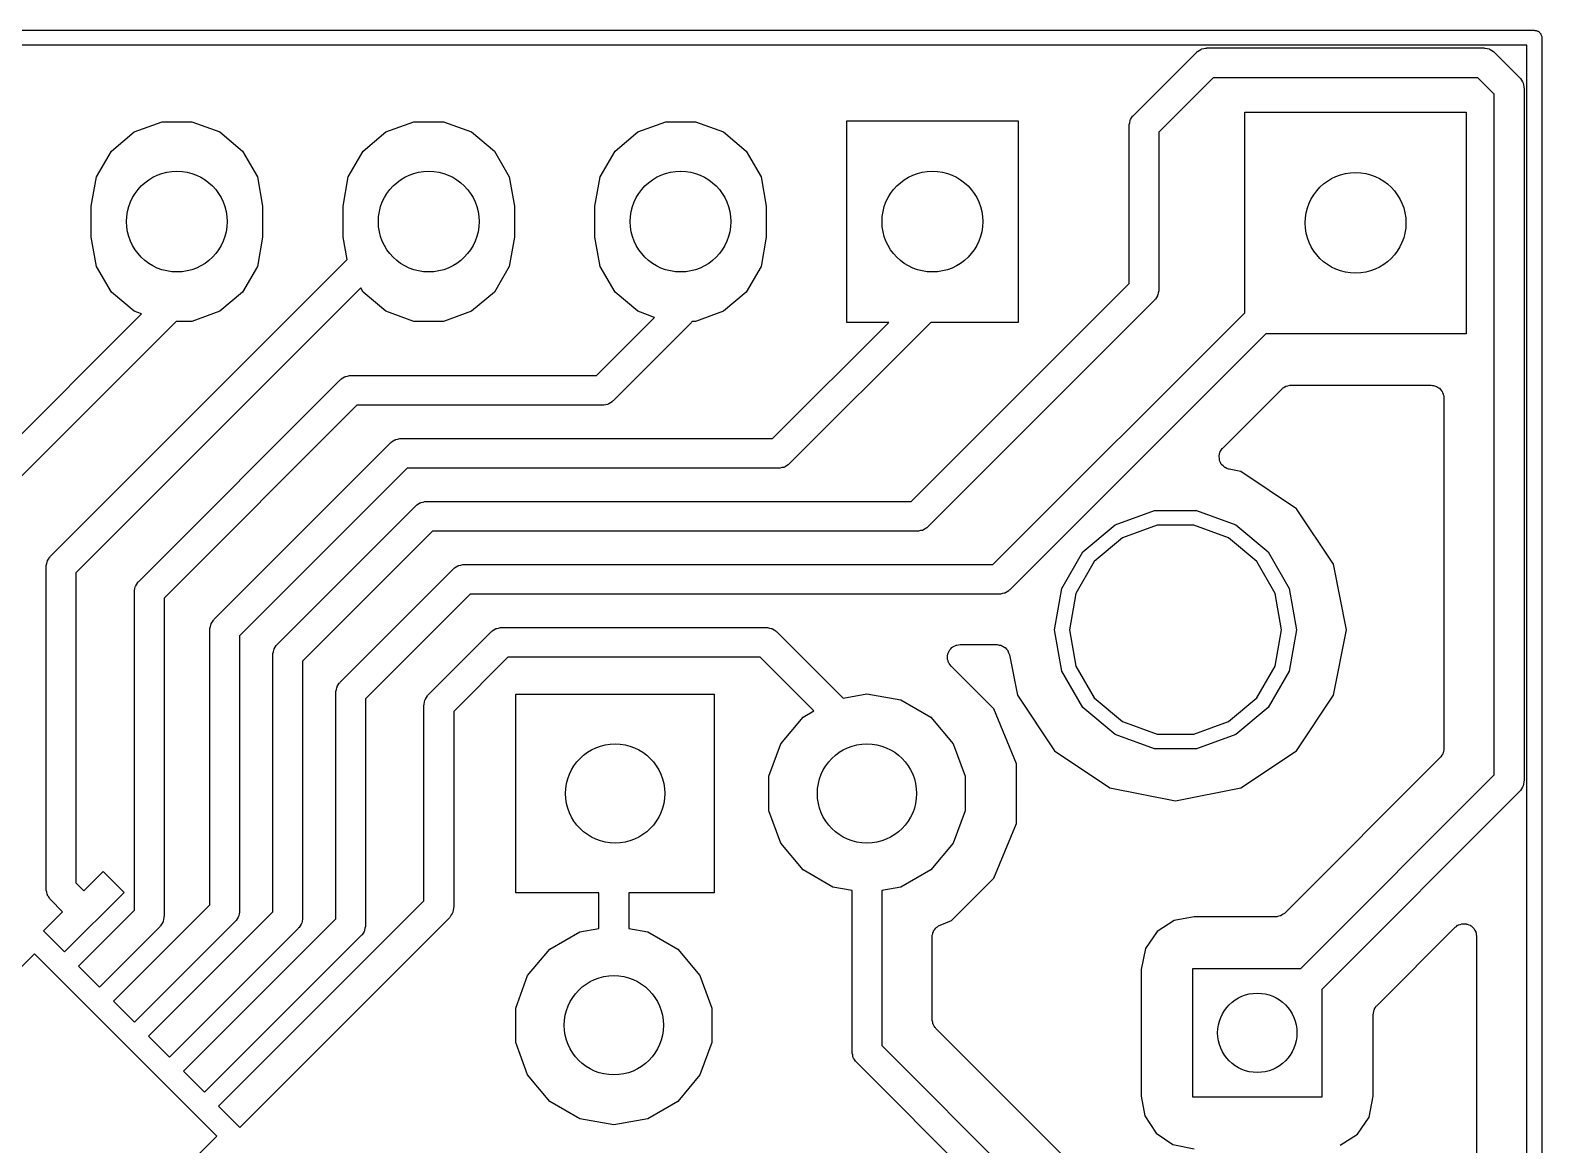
# Model space of a CAD drawing. Extents: x 10 to 287, y -200 to -10.
# Drawn here: x 172.79 to 188.03, y -107.94 to -96.7 of the extents above; entities that cross this region are included whole.
import ezdxf

# ---------------------------------------------------------------- set-up
doc = ezdxf.new("R2010")
doc.units = 0
doc.header["$MEASUREMENT"] = 0
doc.layers.add('BLACK', color=7, linetype='CONTINUOUS')

msp = doc.modelspace()

# ---------------------------------------------------------------- linework, layer by layer
at = {"layer": 'Black'}
for p, q in [((148.27, -96.699), (187.96, -96.699)), ((187.96, -96.699), (187.966, -96.7001)), ((187.966, -96.7001), (187.973, -96.7001)), ((187.973, -96.7001), (187.979, -96.7024)), ((187.979, -96.7024), (187.986, -96.7035)), ((187.986, -96.7035), (187.991, -96.7068)), ((187.991, -96.7068), (187.998, -96.709)), ((187.998, -96.709), (188.003, -96.7133)), ((188.003, -96.7133), (188.008, -96.7165)), ((188.008, -96.7165), (188.012, -96.7216)), ((188.012, -96.7216), (188.017, -96.7258)), ((188.017, -96.7258), (188.021, -96.7315)), ((188.021, -96.7315), (188.025, -96.7365)), ((188.025, -96.7365), (188.027, -96.7427)), ((188.027, -96.7427), (188.03, -96.7483)), ((188.03, -96.7483), (188.032, -96.7548)), ((188.032, -96.7548), (188.034, -96.761)), ((188.034, -96.761), (188.034, -96.7675)), ((188.034, -96.7675), (188.035, -96.774)), ((188.035, -96.774), (188.035, -119.253)), ((187.885, -96.849), (148.347, -96.849)), ((183.917, -97.5569), (184.552, -96.9219)), ((184.552, -96.9219), (184.557, -96.9181)), ((184.557, -96.9181), (184.562, -96.9131)), ((184.562, -96.9131), (184.579, -96.9033)), ((184.579, -96.9033), (184.595, -96.8921)), ((184.595, -96.8921), (184.601, -96.8903)), ((184.601, -96.8903), (184.607, -96.887)), ((184.607, -96.887), (184.626, -96.8836)), ((184.626, -96.8836), (184.645, -96.8786)), ((184.645, -96.8786), (184.652, -96.8791)), ((184.652, -96.8791), (184.658, -96.878)), ((184.658, -96.878), (187.452, -96.878)), ((187.452, -96.878), (187.458, -96.8791)), ((187.458, -96.8791), (187.465, -96.8786)), ((187.465, -96.8786), (187.484, -96.8836)), ((187.484, -96.8836), (187.503, -96.887)), ((187.503, -96.887), (187.509, -96.8903)), ((187.509, -96.8903), (187.515, -96.8921)), ((187.515, -96.8921), (187.531, -96.9033)), ((187.531, -96.9033), (187.548, -96.9131)), ((187.548, -96.9131), (187.553, -96.9181)), ((187.553, -96.9181), (187.558, -96.9219)), ((187.558, -96.9219), (187.812, -97.1759)), ((187.885, -119.178), (187.885, -96.849)), ((184.72, -97.178), (184.173, -97.7251)), ((187.39, -97.178), (184.72, -97.178)), ((187.556, -97.3441), (187.39, -97.178)), ((187.812, -97.1759), (187.816, -97.1813)), ((187.816, -97.1813), (187.821, -97.1856)), ((187.821, -97.1856), (187.831, -97.2026)), ((187.831, -97.2026), (187.842, -97.2186)), ((187.842, -97.2186), (187.844, -97.225)), ((187.844, -97.225), (187.847, -97.2307)), ((187.847, -97.2307), (187.85, -97.25)), ((187.85, -97.25), (187.855, -97.2689)), ((187.556, -104.205), (187.556, -97.3441)), ((187.855, -97.2689), (187.855, -97.2755)), ((187.855, -97.2755), (187.856, -97.282)), ((187.856, -97.282), (187.856, -104.267)), ((183.898, -97.5836), (183.908, -97.5666)), ((183.908, -97.5666), (183.913, -97.5623)), ((183.913, -97.5623), (183.917, -97.5569)), ((185.039, -99.5464), (185.039, -97.5233)), ((185.039, -97.5233), (187.274, -97.5233)), ((187.274, -97.5233), (187.274, -99.7585)), ((173.838, -97.724), (174.119, -97.6214)), ((174.119, -97.6214), (174.419, -97.6214)), ((174.419, -97.6214), (174.701, -97.724)), ((176.378, -97.724), (176.659, -97.6214)), ((176.659, -97.6214), (176.959, -97.6214)), ((176.959, -97.6214), (177.241, -97.724)), ((178.918, -97.724), (179.199, -97.6214)), ((179.199, -97.6214), (179.499, -97.6214)), ((179.499, -97.6214), (179.781, -97.724)), ((181.026, -99.6442), (181.026, -97.6122)), ((181.026, -97.6122), (182.753, -97.6122)), ((182.753, -97.6122), (182.753, -99.6442)), ((183.873, -97.663), (183.874, -97.6565)), ((183.873, -99.2519), (183.873, -97.663)), ((183.874, -97.6499), (183.879, -97.631)), ((183.874, -97.6565), (183.874, -97.6499)), ((183.879, -97.631), (183.882, -97.6117)), ((183.882, -97.6117), (183.885, -97.606)), ((183.885, -97.606), (183.887, -97.5996)), ((183.887, -97.5996), (183.898, -97.5836)), ((173.608, -97.9168), (173.838, -97.724)), ((174.701, -97.724), (174.931, -97.9168)), ((176.148, -97.9168), (176.378, -97.724)), ((177.241, -97.724), (177.471, -97.9168)), ((178.688, -97.9168), (178.918, -97.724)), ((179.781, -97.724), (180.011, -97.9168)), ((184.173, -97.7251), (184.173, -99.314)), ((173.458, -98.1765), (173.608, -97.9168)), ((174.931, -97.9168), (175.081, -98.1765)), ((175.998, -98.1765), (176.148, -97.9168)), ((177.471, -97.9168), (177.621, -98.1765)), ((178.538, -98.1765), (178.688, -97.9168)), ((180.011, -97.9168), (180.161, -98.1765)), ((173.406, -98.4719), (173.458, -98.1765)), ((175.081, -98.1765), (175.133, -98.4719)), ((175.946, -98.4719), (175.998, -98.1765)), ((177.621, -98.1765), (177.673, -98.4719)), ((178.486, -98.4719), (178.538, -98.1765)), ((180.161, -98.1765), (180.213, -98.4719)), ((173.406, -98.7845), (173.406, -98.4719)), ((175.133, -98.4719), (175.133, -98.7845)), ((175.946, -98.7845), (175.946, -98.4719)), ((177.673, -98.4719), (177.673, -98.7845)), ((178.486, -98.7845), (178.486, -98.4719)), ((180.213, -98.4719), (180.213, -98.7845)), ((173.458, -99.0798), (173.406, -98.7845)), ((175.133, -98.7845), (175.081, -99.0798)), ((175.986, -99.0111), (175.946, -98.7845)), ((177.673, -98.7845), (177.621, -99.0798)), ((178.538, -99.0798), (178.486, -98.7845)), ((180.213, -98.7845), (180.161, -99.0798)), ((172.995, -102.002), (175.986, -99.0111)), ((173.608, -99.3396), (173.458, -99.0798)), ((175.081, -99.0798), (174.931, -99.3396)), ((177.621, -99.0798), (177.471, -99.3396)), ((178.688, -99.3396), (178.538, -99.0798)), ((180.161, -99.0798), (180.011, -99.3396)), ((176.124, -99.2976), (173.251, -102.17)), ((173.838, -99.5324), (173.608, -99.3396)), ((174.931, -99.3396), (174.701, -99.5324)), ((176.148, -99.3396), (176.124, -99.2976)), ((176.378, -99.5324), (176.148, -99.3396)), ((177.471, -99.3396), (177.241, -99.5324)), ((178.918, -99.5324), (178.688, -99.3396)), ((180.011, -99.3396), (179.781, -99.5324)), ((181.675, -101.45), (183.873, -99.2519)), ((184.148, -99.3934), (184.138, -99.4104)), ((184.159, -99.3774), (184.148, -99.3934)), ((184.161, -99.371), (184.159, -99.3774)), ((184.164, -99.3653), (184.161, -99.371)), ((184.167, -99.346), (184.164, -99.3653)), ((184.172, -99.3271), (184.167, -99.346)), ((184.173, -99.314), (184.172, -99.3205)), ((184.172, -99.3205), (184.172, -99.3271)), ((173.913, -99.5598), (173.838, -99.5324)), ((174.701, -99.5324), (174.419, -99.635)), ((176.659, -99.635), (176.378, -99.5324)), ((177.241, -99.5324), (176.959, -99.635)), ((179.086, -99.5937), (178.918, -99.5324)), ((179.781, -99.5324), (179.499, -99.635)), ((184.129, -99.4201), (181.843, -101.706)), ((182.5, -102.085), (185.039, -99.5464)), ((184.133, -99.4147), (184.129, -99.4201)), ((184.138, -99.4104), (184.133, -99.4147)), ((172.233, -101.24), (173.913, -99.5598)), ((174.262, -99.635), (172.489, -101.408)), ((174.419, -99.635), (174.262, -99.635)), ((176.959, -99.635), (176.659, -99.635)), ((178.5, -100.18), (179.086, -99.5937)), ((179.455, -99.6487), (178.668, -100.436)), ((179.459, -99.6433), (179.455, -99.6487)), ((179.464, -99.639), (179.459, -99.6433)), ((179.467, -99.635), (179.464, -99.639)), ((179.499, -99.635), (179.467, -99.635)), ((180.278, -100.815), (181.449, -99.6442)), ((181.873, -99.6442), (180.446, -101.071)), ((181.449, -99.6442), (181.026, -99.6442)), ((182.753, -99.6442), (181.873, -99.6442)), ((185.251, -99.7585), (182.669, -102.341)), ((187.274, -99.7585), (185.251, -99.7585)), ((173.884, -102.256), (175.916, -100.224)), ((175.916, -100.224), (175.921, -100.22)), ((175.921, -100.22), (175.926, -100.215)), ((175.926, -100.215), (175.943, -100.205)), ((175.943, -100.205), (175.959, -100.194)), ((175.959, -100.194), (175.965, -100.192)), ((175.965, -100.192), (175.971, -100.189)), ((175.971, -100.189), (175.99, -100.186)), ((175.99, -100.186), (176.009, -100.181)), ((176.009, -100.181), (176.016, -100.181)), ((176.016, -100.181), (176.022, -100.18)), ((176.022, -100.18), (178.5, -100.18)), ((185.416, -100.313), (185.42, -100.309)), ((185.42, -100.309), (185.434, -100.3)), ((185.434, -100.3), (185.448, -100.291)), ((185.448, -100.291), (185.453, -100.289)), ((185.453, -100.289), (185.458, -100.287)), ((185.458, -100.287), (185.475, -100.284)), ((185.475, -100.284), (185.491, -100.279)), ((185.491, -100.279), (185.496, -100.28)), ((185.496, -100.28), (185.502, -100.279)), ((185.502, -100.279), (186.921, -100.279)), ((186.921, -100.279), (186.932, -100.281)), ((186.932, -100.281), (186.943, -100.281)), ((186.943, -100.281), (186.953, -100.285)), ((186.953, -100.285), (186.964, -100.287)), ((186.964, -100.287), (186.974, -100.292)), ((186.974, -100.292), (186.984, -100.296)), ((186.984, -100.296), (186.993, -100.303)), ((186.993, -100.303), (187.003, -100.309)), ((187.003, -100.309), (187.01, -100.317)), ((178.641, -100.455), (178.625, -100.466)), ((178.658, -100.445), (178.641, -100.455)), ((178.663, -100.44), (178.658, -100.445)), ((178.668, -100.436), (178.663, -100.44)), ((184.817, -100.911), (185.412, -100.316)), ((185.412, -100.316), (185.416, -100.313)), ((187.01, -100.317), (187.018, -100.324)), ((187.018, -100.324), (187.024, -100.334)), ((187.024, -100.334), (187.031, -100.342)), ((187.031, -100.342), (187.035, -100.353)), ((187.035, -100.353), (187.04, -100.363)), ((187.04, -100.363), (187.042, -100.373)), ((187.042, -100.373), (187.046, -100.384)), ((187.046, -100.384), (187.046, -100.395)), ((187.046, -100.395), (187.048, -100.406)), ((187.048, -100.406), (187.048, -103.942)), ((176.084, -100.48), (174.14, -102.424)), ((178.562, -100.48), (176.084, -100.48)), ((178.569, -100.479), (178.562, -100.48)), ((178.575, -100.479), (178.569, -100.479)), ((178.594, -100.474), (178.575, -100.479)), ((178.613, -100.471), (178.594, -100.474)), ((178.619, -100.468), (178.613, -100.471)), ((178.625, -100.466), (178.619, -100.468)), ((174.646, -102.637), (176.424, -100.859)), ((176.424, -100.859), (176.429, -100.855)), ((176.429, -100.855), (176.434, -100.85)), ((176.434, -100.85), (176.451, -100.84)), ((176.451, -100.84), (176.467, -100.829)), ((176.467, -100.829), (176.473, -100.827)), ((176.473, -100.827), (176.479, -100.824)), ((176.479, -100.824), (176.498, -100.821)), ((176.498, -100.821), (176.517, -100.816)), ((176.517, -100.816), (176.524, -100.816)), ((176.524, -100.816), (176.53, -100.815)), ((176.53, -100.815), (180.278, -100.815)), ((184.802, -100.932), (184.811, -100.917)), ((184.811, -100.917), (184.815, -100.915)), ((184.815, -100.915), (184.817, -100.911)), ((180.446, -101.071), (180.441, -101.075)), ((184.78, -100.99), (184.785, -100.972)), ((184.781, -100.994), (184.78, -100.99)), ((184.78, -100.998), (184.781, -100.994)), ((184.783, -101.016), (184.78, -100.998)), ((184.784, -101.034), (184.783, -101.016)), ((184.786, -101.038), (184.784, -101.034)), ((184.785, -100.972), (184.788, -100.955)), ((184.787, -101.042), (184.786, -101.038)), ((184.795, -101.057), (184.787, -101.042)), ((184.788, -100.955), (184.791, -100.951)), ((184.791, -100.951), (184.792, -100.947)), ((184.792, -100.947), (184.802, -100.932)), ((184.803, -101.074), (184.795, -101.057)), ((184.806, -101.077), (184.803, -101.074)), ((176.592, -101.115), (174.902, -102.805)), ((180.34, -101.115), (176.592, -101.115)), ((180.346, -101.114), (180.34, -101.115)), ((180.353, -101.114), (180.346, -101.114)), ((180.372, -101.109), (180.353, -101.114)), ((180.391, -101.106), (180.372, -101.109)), ((180.397, -101.103), (180.391, -101.106)), ((180.403, -101.101), (180.397, -101.103)), ((180.419, -101.09), (180.403, -101.101)), ((180.436, -101.08), (180.419, -101.09)), ((180.441, -101.075), (180.436, -101.08)), ((184.808, -101.08), (184.806, -101.077)), ((184.821, -101.092), (184.808, -101.08)), ((184.834, -101.105), (184.821, -101.092)), ((184.838, -101.107), (184.834, -101.105)), ((184.841, -101.109), (184.838, -101.107)), ((184.858, -101.116), (184.841, -101.109)), ((184.874, -101.124), (184.858, -101.116)), ((184.878, -101.124), (184.874, -101.124)), ((184.882, -101.125), (184.878, -101.124)), ((185.001, -101.149), (184.882, -101.125)), ((185.56, -101.523), (185.001, -101.149)), ((175.281, -102.891), (176.678, -101.494)), ((176.678, -101.494), (176.683, -101.49)), ((176.683, -101.49), (176.688, -101.485)), ((176.688, -101.485), (176.705, -101.475)), ((176.705, -101.475), (176.721, -101.464)), ((176.721, -101.464), (176.727, -101.462)), ((176.727, -101.462), (176.733, -101.459)), ((176.733, -101.459), (176.752, -101.456)), ((176.752, -101.456), (176.771, -101.451)), ((176.771, -101.451), (176.778, -101.451)), ((176.778, -101.451), (176.784, -101.45)), ((176.784, -101.45), (181.675, -101.45)), ((185.934, -102.083), (185.56, -101.523)), ((183.731, -101.687), (184.129, -101.542)), ((184.129, -101.542), (184.552, -101.542)), ((184.552, -101.542), (184.95, -101.687)), ((176.846, -101.75), (175.537, -103.059)), ((181.737, -101.75), (176.846, -101.75)), ((181.743, -101.749), (181.737, -101.75)), ((181.75, -101.749), (181.743, -101.749)), ((181.769, -101.744), (181.75, -101.749)), ((181.788, -101.741), (181.769, -101.744)), ((181.794, -101.738), (181.788, -101.741)), ((181.8, -101.736), (181.794, -101.738)), ((181.816, -101.725), (181.8, -101.736)), ((181.833, -101.715), (181.816, -101.725)), ((181.838, -101.71), (181.833, -101.715)), ((181.843, -101.706), (181.838, -101.71)), ((183.406, -101.959), (183.731, -101.687)), ((183.806, -101.817), (183.521, -102.055)), ((184.155, -101.689), (183.806, -101.817)), ((184.526, -101.689), (184.155, -101.689)), ((184.875, -101.817), (184.526, -101.689)), ((185.16, -102.055), (184.875, -101.817)), ((184.95, -101.687), (185.275, -101.959)), ((183.194, -102.326), (183.406, -101.959)), ((185.275, -101.959), (185.487, -102.326)), ((172.951, -102.108), (172.952, -102.102)), ((172.951, -105.357), (172.951, -102.108)), ((172.952, -102.095), (172.957, -102.076)), ((172.952, -102.102), (172.952, -102.095)), ((172.957, -102.076), (172.96, -102.057)), ((172.96, -102.057), (172.963, -102.051)), ((172.963, -102.051), (172.965, -102.045)), ((172.965, -102.045), (172.976, -102.029)), ((172.976, -102.029), (172.986, -102.012)), ((172.986, -102.012), (172.991, -102.007)), ((172.991, -102.007), (172.995, -102.002)), ((175.916, -103.272), (177.059, -102.129)), ((177.059, -102.129), (177.064, -102.125)), ((177.064, -102.125), (177.069, -102.12)), ((177.069, -102.12), (177.086, -102.11)), ((177.086, -102.11), (177.102, -102.099)), ((177.102, -102.099), (177.108, -102.097)), ((177.108, -102.097), (177.114, -102.094)), ((177.114, -102.094), (177.133, -102.091)), ((177.133, -102.091), (177.152, -102.086)), ((177.152, -102.086), (177.159, -102.086)), ((177.159, -102.086), (177.165, -102.085)), ((177.165, -102.085), (182.5, -102.085)), ((183.521, -102.055), (183.335, -102.377)), ((185.346, -102.377), (185.16, -102.055)), ((186.066, -102.743), (185.934, -102.083)), ((173.251, -102.17), (173.251, -105.295)), ((173.854, -102.299), (173.865, -102.283)), ((173.865, -102.283), (173.875, -102.266)), ((173.875, -102.266), (173.88, -102.261)), ((173.88, -102.261), (173.884, -102.256)), ((173.84, -102.362), (173.841, -102.355)), ((173.84, -105.57), (173.84, -102.362)), ((173.841, -102.349), (173.846, -102.33)), ((173.841, -102.355), (173.841, -102.349)), ((173.846, -102.33), (173.849, -102.311)), ((173.849, -102.311), (173.852, -102.305)), ((173.852, -102.305), (173.854, -102.299)), ((174.14, -102.424), (174.14, -105.632)), ((177.227, -102.385), (176.172, -103.44)), ((182.562, -102.385), (177.227, -102.385)), ((182.569, -102.384), (182.562, -102.385)), ((182.576, -102.384), (182.569, -102.384)), ((182.595, -102.379), (182.576, -102.384)), ((182.614, -102.376), (182.595, -102.379)), ((182.62, -102.373), (182.614, -102.376)), ((182.626, -102.371), (182.62, -102.373)), ((182.642, -102.36), (182.626, -102.371)), ((182.659, -102.35), (182.642, -102.36)), ((182.663, -102.345), (182.659, -102.35)), ((182.669, -102.341), (182.663, -102.345)), ((183.121, -102.743), (183.194, -102.326)), ((183.335, -102.377), (183.271, -102.743)), ((185.41, -102.743), (185.346, -102.377)), ((185.487, -102.326), (185.56, -102.743)), ((174.602, -102.743), (174.603, -102.736)), ((174.602, -105.515), (174.602, -102.743)), ((174.603, -102.73), (174.608, -102.711)), ((174.603, -102.736), (174.603, -102.73)), ((174.608, -102.711), (174.611, -102.692)), ((174.611, -102.692), (174.614, -102.686)), ((174.614, -102.686), (174.616, -102.68)), ((174.616, -102.68), (174.627, -102.664)), ((174.627, -102.664), (174.637, -102.647)), ((174.637, -102.647), (174.642, -102.642)), ((174.642, -102.642), (174.646, -102.637)), ((177.45, -102.755), (177.467, -102.745)), ((177.467, -102.745), (177.483, -102.734)), ((177.483, -102.734), (177.489, -102.732)), ((177.489, -102.732), (177.495, -102.729)), ((177.495, -102.729), (177.514, -102.726)), ((177.514, -102.726), (177.533, -102.721)), ((177.533, -102.721), (177.54, -102.721)), ((177.54, -102.721), (177.546, -102.72)), ((177.546, -102.72), (180.213, -102.72)), ((180.213, -102.72), (180.219, -102.721)), ((180.219, -102.721), (180.226, -102.721)), ((180.226, -102.721), (180.245, -102.726)), ((180.245, -102.726), (180.264, -102.729)), ((180.264, -102.729), (180.27, -102.732)), ((180.27, -102.732), (180.276, -102.734)), ((180.276, -102.734), (180.292, -102.745)), ((180.292, -102.745), (180.309, -102.755)), ((183.194, -103.16), (183.121, -102.743)), ((183.271, -102.743), (183.335, -103.109)), ((185.346, -103.109), (185.41, -102.743)), ((185.56, -102.743), (185.487, -103.16)), ((185.934, -103.403), (186.066, -102.743)), ((174.902, -102.805), (174.902, -105.577)), ((175.262, -102.918), (175.272, -102.901)), ((175.272, -102.901), (175.277, -102.896)), ((175.277, -102.896), (175.281, -102.891)), ((176.805, -103.399), (177.44, -102.764)), ((177.44, -102.764), (177.445, -102.76)), ((177.445, -102.76), (177.45, -102.755)), ((180.309, -102.755), (180.314, -102.76)), ((180.314, -102.76), (180.319, -102.764)), ((180.319, -102.764), (180.988, -103.433)), ((182.11, -102.909), (182.124, -102.901)), ((182.124, -102.901), (182.13, -102.9)), ((182.13, -102.9), (182.135, -102.897)), ((182.135, -102.897), (182.151, -102.896)), ((182.151, -102.896), (182.168, -102.893)), ((182.168, -102.893), (182.541, -102.893)), ((182.541, -102.893), (182.561, -102.897)), ((182.561, -102.897), (182.582, -102.9)), ((182.582, -102.9), (182.583, -102.9)), ((182.583, -102.9), (182.584, -102.901)), ((182.584, -102.901), (182.602, -102.911)), ((175.237, -102.997), (175.238, -102.99)), ((175.237, -105.587), (175.237, -102.997)), ((175.238, -102.984), (175.243, -102.965)), ((175.238, -102.99), (175.238, -102.984)), ((175.243, -102.965), (175.246, -102.946)), ((175.246, -102.946), (175.249, -102.94)), ((175.249, -102.94), (175.251, -102.934)), ((175.251, -102.934), (175.262, -102.918)), ((177.608, -103.02), (177.061, -103.567)), ((180.151, -103.02), (177.608, -103.02)), ((180.693, -103.562), (180.151, -103.02)), ((182.041, -103.031), (182.043, -103.014)), ((182.043, -103.036), (182.041, -103.031)), ((182.043, -102.998), (182.044, -102.993)), ((182.043, -103.014), (182.043, -102.998)), ((182.043, -103.042), (182.043, -103.036)), ((182.048, -103.058), (182.043, -103.042)), ((182.044, -102.993), (182.045, -102.987)), ((182.045, -102.987), (182.052, -102.972)), ((182.052, -102.972), (182.058, -102.956)), ((182.058, -102.956), (182.061, -102.952)), ((182.061, -102.952), (182.064, -102.947)), ((182.064, -102.947), (182.075, -102.935)), ((182.075, -102.935), (182.086, -102.923)), ((182.086, -102.923), (182.091, -102.92)), ((182.091, -102.92), (182.095, -102.916)), ((182.095, -102.916), (182.11, -102.909)), ((182.602, -102.911), (182.62, -102.921)), ((182.62, -102.921), (182.621, -102.922)), ((182.621, -102.922), (182.622, -102.923)), ((182.622, -102.923), (182.636, -102.939)), ((182.636, -102.939), (182.649, -102.954)), ((182.649, -102.954), (182.65, -102.955)), ((182.65, -102.955), (182.651, -102.956)), ((182.651, -102.956), (182.658, -102.976)), ((182.658, -102.976), (182.665, -102.995)), ((182.665, -102.995), (182.747, -103.403)), ((175.537, -103.059), (175.537, -105.649)), ((182.052, -103.074), (182.048, -103.058)), ((182.056, -103.078), (182.052, -103.074)), ((182.058, -103.084), (182.056, -103.078)), ((182.068, -103.096), (182.058, -103.084)), ((182.078, -103.11), (182.068, -103.096)), ((182.508, -103.541), (182.078, -103.11)), ((183.406, -103.527), (183.194, -103.16)), ((183.335, -103.109), (183.521, -103.431)), ((185.16, -103.431), (185.346, -103.109)), ((185.487, -103.16), (185.275, -103.527)), ((175.873, -103.365), (175.878, -103.346)), ((175.878, -103.346), (175.881, -103.327)), ((175.881, -103.327), (175.884, -103.321)), ((175.884, -103.321), (175.886, -103.315)), ((175.886, -103.315), (175.897, -103.299)), ((175.897, -103.299), (175.907, -103.282)), ((175.907, -103.282), (175.912, -103.277)), ((175.912, -103.277), (175.916, -103.272)), ((175.872, -103.378), (175.873, -103.371)), ((175.872, -105.659), (175.872, -103.378)), ((175.873, -103.371), (175.873, -103.365)), ((176.172, -103.44), (176.172, -105.721)), ((176.761, -103.505), (176.762, -103.498)), ((176.761, -105.477), (176.761, -103.505)), ((176.762, -103.492), (176.767, -103.473)), ((176.762, -103.498), (176.762, -103.492)), ((176.767, -103.473), (176.77, -103.454)), ((176.77, -103.454), (176.773, -103.448)), ((176.773, -103.448), (176.775, -103.442)), ((176.775, -103.442), (176.786, -103.426)), ((176.786, -103.426), (176.796, -103.409)), ((176.796, -103.409), (176.801, -103.404)), ((176.801, -103.404), (176.805, -103.399)), ((177.689, -105.394), (177.689, -103.394)), ((177.689, -103.394), (179.689, -103.394)), ((179.689, -103.394), (179.689, -105.394)), ((180.988, -103.433), (181.229, -103.39)), ((181.229, -103.39), (181.572, -103.451)), ((181.572, -103.451), (181.874, -103.625)), ((182.747, -103.403), (183.121, -103.963)), ((183.521, -103.431), (183.806, -103.669)), ((184.875, -103.669), (185.16, -103.431)), ((185.56, -103.963), (185.934, -103.403)), ((177.061, -103.567), (177.061, -105.539)), ((180.36, -103.892), (180.584, -103.625)), ((180.584, -103.625), (180.693, -103.562)), ((181.874, -103.625), (182.098, -103.892)), ((182.737, -104.095), (182.508, -103.541)), ((183.731, -103.799), (183.406, -103.527)), ((185.275, -103.527), (184.95, -103.799)), ((184.129, -103.944), (183.731, -103.799)), ((183.806, -103.669), (184.155, -103.797)), ((184.155, -103.797), (184.526, -103.797)), ((184.526, -103.797), (184.875, -103.669)), ((184.95, -103.799), (184.552, -103.944)), ((180.24, -104.22), (180.36, -103.892)), ((182.098, -103.892), (182.218, -104.22)), ((183.121, -103.963), (183.68, -104.337)), ((184.552, -103.944), (184.129, -103.944)), ((185.001, -104.337), (185.56, -103.963)), ((187.043, -103.969), (187.04, -103.985)), ((187.048, -103.953), (187.043, -103.969)), ((187.048, -103.942), (187.047, -103.947)), ((187.047, -103.947), (187.048, -103.953)), ((182.737, -104.695), (182.737, -104.095)), ((187.011, -104.032), (185.443, -105.599)), ((187.014, -104.027), (187.011, -104.032)), ((187.018, -104.023), (187.014, -104.027)), ((187.027, -104.009), (187.018, -104.023)), ((187.036, -103.996), (187.027, -104.009)), ((187.038, -103.99), (187.036, -103.996)), ((187.04, -103.985), (187.038, -103.99)), ((180.24, -104.568), (180.24, -104.22)), ((182.218, -104.22), (182.218, -104.568)), ((185.604, -106.157), (187.556, -104.205)), ((187.856, -104.267), (187.855, -104.273)), ((187.855, -104.273), (187.855, -104.28)), ((183.68, -104.337), (184.34, -104.468)), ((184.34, -104.468), (185.001, -104.337)), ((187.812, -104.373), (185.816, -106.369)), ((187.816, -104.368), (187.812, -104.373)), ((187.821, -104.363), (187.816, -104.368)), ((187.831, -104.346), (187.821, -104.363)), ((187.842, -104.33), (187.831, -104.346)), ((187.844, -104.324), (187.842, -104.33)), ((187.847, -104.318), (187.844, -104.324)), ((187.85, -104.299), (187.847, -104.318)), ((187.855, -104.28), (187.85, -104.299)), ((180.36, -104.896), (180.24, -104.568)), ((182.218, -104.568), (182.098, -104.896)), ((182.507, -105.249), (182.737, -104.695)), ((180.584, -105.163), (180.36, -104.896)), ((182.098, -104.896), (181.874, -105.163)), ((173.329, -105.374), (173.524, -105.179)), ((173.524, -105.179), (173.736, -105.391)), ((180.886, -105.337), (180.584, -105.163)), ((181.874, -105.163), (181.572, -105.337)), ((173.251, -105.295), (173.329, -105.374)), ((181.079, -105.371), (180.886, -105.337)), ((181.572, -105.337), (181.379, -105.371)), ((182.082, -105.673), (182.507, -105.249)), ((172.952, -105.364), (172.951, -105.357)), ((172.952, -105.37), (172.952, -105.364)), ((172.957, -105.389), (172.952, -105.37)), ((172.96, -105.409), (172.957, -105.389)), ((172.963, -105.414), (172.96, -105.409)), ((172.965, -105.421), (172.963, -105.414)), ((172.976, -105.437), (172.965, -105.421)), ((172.986, -105.454), (172.976, -105.437)), ((172.991, -105.458), (172.986, -105.454)), ((172.995, -105.463), (172.991, -105.458)), ((173.117, -105.586), (172.995, -105.463)), ((173.736, -105.391), (173.135, -105.992)), ((174.69, -107.548), (176.761, -105.477)), ((178.526, -105.394), (177.689, -105.394)), ((178.526, -105.754), (178.526, -105.394)), ((179.689, -105.394), (178.826, -105.394)), ((178.826, -105.394), (178.826, -105.754)), ((181.079, -106.997), (181.079, -105.371)), ((181.379, -105.371), (181.379, -106.935)), ((172.923, -105.78), (173.117, -105.586)), ((173.276, -106.134), (173.84, -105.57)), ((173.63, -106.487), (174.602, -105.515)), ((173.983, -106.841), (175.237, -105.587)), ((174.139, -105.645), (174.134, -105.664)), ((174.14, -105.632), (174.139, -105.639)), ((174.139, -105.639), (174.139, -105.645)), ((174.888, -105.641), (174.877, -105.657)), ((174.89, -105.634), (174.888, -105.641)), ((174.893, -105.628), (174.89, -105.634)), ((174.896, -105.609), (174.893, -105.628)), ((174.901, -105.59), (174.896, -105.609)), ((174.902, -105.577), (174.901, -105.584)), ((174.901, -105.584), (174.901, -105.59)), ((177.017, -105.646), (174.903, -107.76)), ((177.021, -105.64), (177.017, -105.646)), ((177.026, -105.636), (177.021, -105.64)), ((177.036, -105.619), (177.026, -105.636)), ((177.047, -105.603), (177.036, -105.619)), ((177.049, -105.596), (177.047, -105.603)), ((177.052, -105.591), (177.049, -105.596)), ((177.055, -105.571), (177.052, -105.591)), ((177.06, -105.553), (177.055, -105.571)), ((177.061, -105.539), (177.06, -105.546)), ((177.06, -105.546), (177.06, -105.553)), ((184.528, -105.637), (184.329, -105.674)), ((185.353, -105.637), (184.528, -105.637)), ((185.359, -105.636), (185.353, -105.637)), ((185.364, -105.636), (185.359, -105.636)), ((185.38, -105.632), (185.364, -105.636)), ((185.397, -105.629), (185.38, -105.632)), ((185.402, -105.626), (185.397, -105.629)), ((185.407, -105.625), (185.402, -105.626)), ((185.421, -105.615), (185.407, -105.625)), ((185.435, -105.607), (185.421, -105.615)), ((185.439, -105.603), (185.435, -105.607)), ((185.443, -105.599), (185.439, -105.603)), ((173.135, -105.992), (172.923, -105.78)), ((174.096, -105.738), (173.488, -106.346)), ((174.858, -105.683), (173.842, -106.699)), ((174.1, -105.733), (174.096, -105.738)), ((174.105, -105.728), (174.1, -105.733)), ((174.115, -105.711), (174.105, -105.728)), ((174.126, -105.695), (174.115, -105.711)), ((174.128, -105.689), (174.126, -105.695)), ((174.131, -105.683), (174.128, -105.689)), ((174.134, -105.664), (174.131, -105.683)), ((175.493, -105.755), (174.195, -107.053)), ((174.337, -107.194), (175.872, -105.659)), ((174.862, -105.678), (174.858, -105.683)), ((174.867, -105.674), (174.862, -105.678)), ((174.877, -105.657), (174.867, -105.674)), ((175.497, -105.75), (175.493, -105.755)), ((175.502, -105.746), (175.497, -105.75)), ((175.512, -105.729), (175.502, -105.746)), ((175.523, -105.713), (175.512, -105.729)), ((175.525, -105.706), (175.523, -105.713)), ((175.528, -105.701), (175.525, -105.706)), ((175.531, -105.681), (175.528, -105.701)), ((175.536, -105.662), (175.531, -105.681)), ((175.537, -105.649), (175.536, -105.656)), ((175.536, -105.656), (175.536, -105.662)), ((176.158, -105.785), (176.147, -105.801)), ((176.16, -105.778), (176.158, -105.785)), ((176.163, -105.773), (176.16, -105.778)), ((176.166, -105.753), (176.163, -105.773)), ((176.171, -105.734), (176.166, -105.753)), ((176.172, -105.721), (176.171, -105.728)), ((176.171, -105.728), (176.171, -105.734)), ((178.031, -105.962), (178.333, -105.788)), ((178.333, -105.788), (178.526, -105.754)), ((178.826, -105.754), (179.019, -105.788)), ((179.019, -105.788), (179.321, -105.962)), ((181.892, -105.809), (181.895, -105.795)), ((181.895, -105.795), (181.899, -105.788)), ((181.899, -105.788), (181.901, -105.78)), ((181.901, -105.78), (181.91, -105.769)), ((181.91, -105.769), (181.917, -105.757)), ((181.917, -105.757), (181.923, -105.752)), ((181.923, -105.752), (181.928, -105.745)), ((181.928, -105.745), (181.94, -105.738)), ((181.94, -105.738), (181.951, -105.729)), ((181.951, -105.729), (181.958, -105.726)), ((181.958, -105.726), (181.966, -105.721)), ((181.966, -105.721), (182.082, -105.673)), ((184.155, -105.786), (184.039, -105.956)), ((184.329, -105.674), (184.155, -105.786)), ((186.374, -106.53), (187.16, -105.743)), ((187.16, -105.743), (187.174, -105.734)), ((187.174, -105.734), (187.186, -105.723)), ((187.186, -105.723), (187.192, -105.721)), ((187.192, -105.721), (187.196, -105.718)), ((187.196, -105.718), (187.212, -105.714)), ((187.212, -105.714), (187.228, -105.708)), ((187.228, -105.708), (187.234, -105.708)), ((187.234, -105.708), (187.239, -105.707)), ((187.239, -105.707), (187.255, -105.708)), ((187.255, -105.708), (187.272, -105.708)), ((187.272, -105.708), (187.277, -105.71)), ((187.277, -105.71), (187.283, -105.71)), ((187.283, -105.71), (187.298, -105.718)), ((187.298, -105.718), (187.314, -105.723)), ((187.314, -105.723), (187.318, -105.727)), ((187.318, -105.727), (187.323, -105.729)), ((187.323, -105.729), (187.335, -105.741)), ((187.335, -105.741), (187.347, -105.752)), ((187.347, -105.752), (187.35, -105.756)), ((187.35, -105.756), (187.354, -105.76)), ((187.354, -105.76), (187.361, -105.775)), ((187.361, -105.775), (187.369, -105.79)), ((187.369, -105.79), (187.37, -105.795)), ((187.37, -105.795), (187.373, -105.8)), ((187.373, -105.8), (187.374, -105.817)), ((176.128, -105.827), (174.549, -107.406)), ((176.132, -105.822), (176.128, -105.827)), ((176.137, -105.818), (176.132, -105.822)), ((176.147, -105.801), (176.137, -105.818)), ((181.887, -105.839), (181.888, -105.83)), ((181.887, -106.672), (181.887, -105.839)), ((181.888, -105.822), (181.892, -105.809)), ((181.888, -105.83), (181.888, -105.822)), ((187.374, -105.817), (187.377, -105.833)), ((187.377, -105.833), (187.377, -111.346)), ((170.996, -107.848), (172.834, -106.01)), ((172.834, -106.01), (174.673, -107.848)), ((177.807, -106.229), (178.031, -105.962)), ((179.321, -105.962), (179.545, -106.229)), ((184.039, -105.956), (183.996, -106.17)), ((173.488, -106.346), (173.276, -106.134)), ((177.688, -106.557), (177.807, -106.229)), ((179.545, -106.229), (179.664, -106.557)), ((183.996, -106.17), (183.996, -107.445)), ((184.516, -107.457), (184.516, -106.157)), ((184.516, -106.157), (185.604, -106.157)), ((185.816, -106.369), (185.816, -107.457)), ((173.842, -106.699), (173.63, -106.487)), ((177.688, -106.905), (177.688, -106.557)), ((179.664, -106.557), (179.664, -106.905)), ((186.348, -106.566), (186.358, -106.552)), ((186.358, -106.552), (186.366, -106.538)), ((186.366, -106.538), (186.37, -106.534)), ((186.37, -106.534), (186.374, -106.53)), ((181.888, -106.678), (181.887, -106.672)), ((181.887, -106.683), (181.888, -106.678)), ((181.892, -106.699), (181.887, -106.683)), ((181.895, -106.716), (181.892, -106.699)), ((186.336, -106.62), (186.337, -106.614)), ((186.336, -107.444), (186.336, -106.62)), ((186.337, -106.609), (186.341, -106.593)), ((186.337, -106.614), (186.337, -106.609)), ((186.341, -106.593), (186.344, -106.576)), ((186.344, -106.576), (186.347, -106.571)), ((186.347, -106.571), (186.348, -106.566)), ((174.195, -107.053), (173.983, -106.841)), ((181.897, -106.721), (181.895, -106.716)), ((181.899, -106.726), (181.897, -106.721)), ((181.908, -106.74), (181.899, -106.726)), ((181.917, -106.754), (181.908, -106.74)), ((181.921, -106.758), (181.917, -106.754)), ((181.924, -106.762), (181.921, -106.758)), ((183.933, -108.771), (181.924, -106.762)), ((177.807, -107.232), (177.688, -106.905)), ((179.664, -106.905), (179.545, -107.232)), ((181.08, -107.004), (181.079, -106.997)), ((181.08, -107.011), (181.08, -107.004)), ((181.085, -107.03), (181.08, -107.011)), ((181.379, -106.935), (186.606, -112.162)), ((181.088, -107.049), (181.085, -107.03)), ((181.091, -107.055), (181.088, -107.049)), ((181.093, -107.061), (181.091, -107.055)), ((181.104, -107.077), (181.093, -107.061)), ((181.114, -107.094), (181.104, -107.077)), ((181.119, -107.098), (181.114, -107.094)), ((181.123, -107.104), (181.119, -107.098)), ((186.349, -112.33), (181.123, -107.104)), ((174.549, -107.406), (174.337, -107.194)), ((178.031, -107.499), (177.807, -107.232)), ((179.545, -107.232), (179.321, -107.499)), ((183.996, -107.445), (184.033, -107.644)), ((185.816, -107.457), (184.516, -107.457)), ((186.293, -107.658), (186.336, -107.444)), ((174.903, -107.76), (174.69, -107.548)), ((178.333, -107.674), (178.031, -107.499)), ((179.321, -107.499), (179.019, -107.674)), ((178.676, -107.734), (178.333, -107.674)), ((179.019, -107.674), (178.676, -107.734)), ((184.033, -107.644), (184.145, -107.818)), ((186.177, -107.828), (186.293, -107.658)), ((174.673, -107.848), (172.834, -109.687)), ((184.145, -107.818), (184.315, -107.934)), ((184.315, -107.934), (184.529, -107.977)), ((186.003, -107.94), (186.177, -107.828))]:
    msp.add_line(p, q, dxfattribs=at)
for centre, radius in [((174.269, -98.6282), 0.508), ((174.269, -98.6282), 0.508), ((176.809, -98.6282), 0.508), ((176.809, -98.6282), 0.508), ((179.349, -98.6282), 0.508), ((179.349, -98.6282), 0.508), ((181.889, -98.6282), 0.508), ((181.889, -98.6282), 0.508), ((186.157, -98.6409), 0.508), ((186.157, -98.6409), 0.508), ((178.689, -104.394), 0.5004), ((178.689, -104.394), 0.5004), ((181.229, -104.394), 0.5004), ((181.229, -104.394), 0.5004), ((178.676, -106.731), 0.5004), ((178.676, -106.731), 0.5004), ((185.166, -106.807), 0.4), ((185.166, -106.807), 0.4)]:
    msp.add_circle(centre, radius, dxfattribs=at)

doc.saveas('drawing.dxf')
